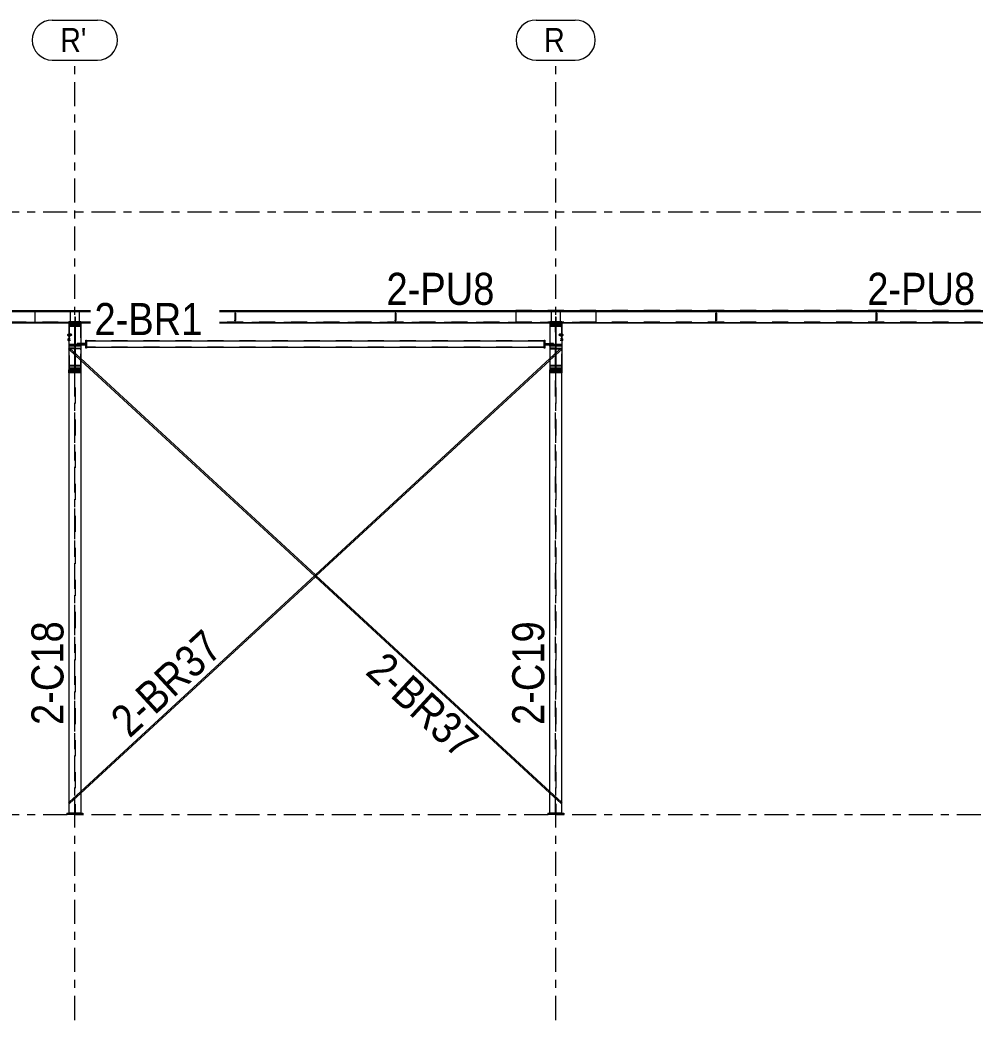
# Model space of a CAD drawing. Header units: millimetres. Extents: x -38 to 785, y -178 to 396.
# Drawn here: x 189 to 308.2, y 136.4 to 261.1 of the extents above; entities that cross this region are included whole.
import ezdxf

# ---------------------------------------------------------------- set-up
doc = ezdxf.new("R2010")
doc.units = ezdxf.units.MM
for name, pattern in [('XKITLINE00', [0]), ('XKITLINE02', [4, 2, -2]), ('XKITLINE03', [6, 3, -1, 1, -1])]:
    doc.linetypes.add(name, pattern=pattern)
for name, color, linetype, lineweight in [('Part', 2, 'Continuous', 0), ('PartMark', 7, 'Continuous', 0), ('S-grid', 1, 'Continuous', 0)]:
    doc.layers.add(name, color=color, linetype=linetype, lineweight=lineweight)
doc.styles.add('ARIAL', font='ARIAL.TTF')

# ---------------------------------------------------------------- blocks, each defined once
blk = doc.blocks.new('*A104')
at = {"layer": 'Part'}
blk.add_hatch(color=3, dxfattribs=at).paths.add_polyline_path([(215.84, 224.22), (215.88, 224.21), (215.9, 224.18), (215.89, 224.14), (215.85, 224.12), (215.82, 224.13), (215.8, 224.17), (215.81, 224.21)], flags=17)
blk = doc.blocks.new('*A105')
at = {"layer": 'Part'}
blk.add_hatch(color=3, dxfattribs=at).paths.add_polyline_path([(235.84, 224.22), (235.88, 224.21), (235.9, 224.18), (235.89, 224.14), (235.85, 224.12), (235.82, 224.13), (235.8, 224.17), (235.81, 224.21)], flags=17)
blk = doc.blocks.new('*A106')
at = {"layer": 'Part'}
blk.add_hatch(color=3, dxfattribs=at).paths.add_polyline_path([(255.88, 220.6), (255.88, 218.08), (256.58, 218.08), (256.58, 217.98), (255.12, 217.98), (255.12, 218.08), (255.82, 218.08), (255.82, 220.6)], flags=17)
blk = doc.blocks.new('*A107')
at = {"layer": 'Part'}
blk.add_hatch(color=3, dxfattribs=at).paths.add_polyline_path([(255.12, 223.44), (255.12, 223.53), (256.58, 223.53), (256.58, 223.44), (255.88, 223.44), (255.88, 220.69), (256.58, 220.69), (256.58, 220.6), (255.12, 220.6), (255.12, 220.69), (255.82, 220.69), (255.82, 223.44)], flags=17)
blk = doc.blocks.new('*A108')
at = {"layer": 'Part'}
blk.add_hatch(color=3, dxfattribs=at).paths.add_polyline_path([(275.84, 224.22), (275.88, 224.21), (275.9, 224.18), (275.89, 224.14), (275.85, 224.12), (275.82, 224.13), (275.8, 224.17), (275.81, 224.21)], flags=17)
blk = doc.blocks.new('*A109')
at = {"layer": 'Part'}
blk.add_hatch(color=3, dxfattribs=at).paths.add_polyline_path([(295.84, 224.22), (295.88, 224.21), (295.9, 224.18), (295.89, 224.14), (295.85, 224.12), (295.82, 224.13), (295.8, 224.17), (295.81, 224.21)], flags=17)
blk = doc.blocks.new('*A113')
at = {"layer": 'Part'}
blk.add_hatch(color=3, dxfattribs=at).paths.add_polyline_path([(195.37, 221.95), (195.43, 221.91), (195.45, 221.86), (195.42, 221.8), (195.34, 221.76), (195.25, 221.75), (195.16, 221.76), (195.1, 221.8), (195.08, 221.86), (195.11, 221.91), (195.19, 221.95), (195.28, 221.96)], flags=17)
blk = doc.blocks.new('*A118')
at = {"layer": 'Part'}
blk.add_hatch(color=3, dxfattribs=at).paths.add_polyline_path([(195.88, 220.6), (195.88, 218.08), (196.58, 218.08), (196.58, 217.98), (195.12, 217.98), (195.12, 218.08), (195.82, 218.08), (195.82, 220.6)], flags=17)
blk = doc.blocks.new('*A119')
at = {"layer": 'Part'}
blk.add_hatch(color=3, dxfattribs=at).paths.add_polyline_path([(195.12, 223.44), (195.12, 223.53), (196.58, 223.53), (196.58, 223.44), (195.88, 223.44), (195.88, 220.69), (196.58, 220.69), (196.58, 220.6), (195.12, 220.6), (195.12, 220.69), (195.82, 220.69), (195.82, 223.44)], flags=17)
blk = doc.blocks.new('*A120')
at = {"layer": 'Part'}
blk.add_hatch(color=3, dxfattribs=at).paths.add_polyline_path([(256.51, 221.95), (256.59, 221.91), (256.62, 221.86), (256.6, 221.8), (256.54, 221.76), (256.45, 221.75), (256.36, 221.76), (256.28, 221.8), (256.25, 221.86), (256.27, 221.91), (256.33, 221.95), (256.42, 221.96)], flags=17)
blk = doc.blocks.new('*A581')
at = {"layer": 'S-grid', "color": 1, "linetype": 'XKITLINE03', "lineweight": 0}
blk.add_line((119.9, 237.22), (588.2, 237.22), dxfattribs=at)
blk = doc.blocks.new('*A582')
at = {"layer": 'S-grid', "color": 1, "linetype": 'XKITLINE03', "lineweight": 0}
blk.add_line((119.9, 162.01), (588.2, 162.01), dxfattribs=at)
blk = doc.blocks.new('*A626')
at = {"layer": 'S-grid', "color": 1, "linetype": 'XKITLINE03', "lineweight": 0}
blk.add_line((255.85, 136.37), (255.85, 256.14), dxfattribs=at)
at = {"layer": 'S-grid', "color": 3, "style": 'ARIAL', "width": 0.85}
blk.add_text('R', height=3, dxfattribs=at).set_placement((254.4, 257.14))
blk = doc.blocks.new('*A627')
at = {"layer": 'S-grid', "color": 1, "linetype": 'XKITLINE03', "lineweight": 0}
blk.add_line((195.85, 136.37), (195.85, 256.14), dxfattribs=at)
at = {"layer": 'S-grid', "color": 3, "style": 'ARIAL', "width": 0.85}
blk.add_text("R'", height=3, dxfattribs=at).set_placement((194.02, 257.14))
blk = doc.blocks.new('*A629')
at = {"layer": 'Part', "color": 2, "linetype": 'XKITLINE00', "lineweight": 0}
for p, q in [((195.1, 220.13), (195.06, 220.08)), ((195.1, 220.04), (195.06, 220.08)), ((225.85, 191.9), (196.6, 218.89)), ((225.73, 191.79), (196.6, 218.66)), ((255.12, 164.67), (225.85, 191.67)), ((255.12, 164.89), (225.97, 191.79)), ((256.64, 163.49), (256.58, 163.55)), ((256.64, 163.49), (256.58, 163.42))]:
    blk.add_line(p, q, dxfattribs=at)
at = {"layer": 'Part', "color": 7, "linetype": 'XKITLINE02', "lineweight": 0}
for p, q in [((195.17, 220.2), (195.1, 220.13)), ((196.6, 218.66), (195.1, 220.04)), ((196.6, 218.89), (195.17, 220.2)), ((225.85, 191.67), (225.73, 191.79)), ((225.97, 191.79), (225.85, 191.9)), ((256.58, 163.55), (255.12, 164.89)), ((256.53, 163.37), (255.12, 164.67)), ((256.58, 163.42), (256.53, 163.37))]:
    blk.add_line(p, q, dxfattribs=at)
blk = doc.blocks.new('*A630')
at = {"layer": 'Part', "color": 7, "linetype": 'XKITLINE02', "lineweight": 0}
for p, q in [((256.53, 220.2), (255.1, 218.89)), ((256.6, 220.04), (255.1, 218.66)), ((256.6, 220.13), (256.53, 220.2)), ((225.85, 191.9), (225.73, 191.79)), ((225.97, 191.79), (225.85, 191.67)), ((196.58, 164.89), (195.12, 163.55)), ((196.58, 164.67), (195.17, 163.37)), ((195.17, 163.37), (195.12, 163.42))]:
    blk.add_line(p, q, dxfattribs=at)
at = {"layer": 'Part', "color": 2, "linetype": 'XKITLINE00', "lineweight": 0}
for p, q in [((256.64, 220.08), (256.6, 220.13)), ((256.64, 220.08), (256.6, 220.04)), ((255.1, 218.89), (225.85, 191.9)), ((255.1, 218.66), (225.97, 191.79)), ((225.73, 191.79), (196.58, 164.89)), ((225.85, 191.67), (196.58, 164.67)), ((195.12, 163.55), (195.06, 163.49)), ((195.12, 163.42), (195.06, 163.49))]:
    blk.add_line(p, q, dxfattribs=at)
blk = doc.blocks.new('*A631')
at = {"layer": 'Part', "color": 2, "linetype": 'XKITLINE00', "lineweight": 0}
for p, q in [((190.85, 224.9), (190.85, 223.31)), ((190.85, 224.9), (197.79, 224.9)), ((190.85, 224.78), (197.79, 224.78)), ((190.85, 224.77), (197.79, 224.77)), ((213.91, 224.9), (260.85, 224.9)), ((213.91, 224.78), (260.85, 224.78)), ((213.91, 224.77), (260.85, 224.77)), ((260.85, 224.9), (260.85, 223.31)), ((195.1, 223.35), (190.85, 223.35)), ((197.79, 223.35), (196.6, 223.35)), ((255.1, 223.35), (213.91, 223.35)), ((260.85, 223.35), (256.6, 223.35)), ((195.1, 223.31), (190.85, 223.31)), ((197.79, 223.31), (196.6, 223.31)), ((255.1, 223.31), (213.91, 223.31)), ((260.85, 223.31), (256.6, 223.31))]:
    blk.add_line(p, q, dxfattribs=at)
at = {"layer": 'Part', "color": 7, "linetype": 'XKITLINE02', "lineweight": 0}
for p, q in [((190.85, 224.88), (197.79, 224.88)), ((190.85, 224.86), (197.79, 224.86)), ((190.85, 224.84), (197.79, 224.84)), ((213.91, 224.88), (260.85, 224.88)), ((213.91, 224.86), (260.85, 224.86)), ((213.91, 224.84), (260.85, 224.84)), ((190.85, 223.43), (197.79, 223.43)), ((197.79, 223.43), (190.85, 223.43)), ((190.85, 223.36), (197.79, 223.36)), ((196.6, 223.35), (195.1, 223.35)), ((213.91, 223.43), (260.85, 223.43)), ((260.85, 223.43), (213.91, 223.43)), ((213.91, 223.36), (260.85, 223.36)), ((256.6, 223.35), (255.1, 223.35)), ((197.79, 223.32), (190.85, 223.32)), ((196.6, 223.31), (195.1, 223.31)), ((260.85, 223.32), (213.91, 223.32)), ((256.6, 223.31), (255.1, 223.31))]:
    blk.add_line(p, q, dxfattribs=at)
blk = doc.blocks.new('*A632')
at = {"layer": 'Part', "color": 2, "linetype": 'XKITLINE00', "lineweight": 0}
for p, q in [((215.84, 224.6), (215.81, 224.58)), ((215.88, 224.59), (215.84, 224.6)), ((215.9, 224.56), (215.88, 224.59)), ((215.81, 224.58), (215.8, 224.54)), ((215.8, 224.54), (215.8, 224.47)), ((215.8, 224.54), (215.82, 224.51)), ((215.82, 224.51), (215.85, 224.5)), ((215.85, 224.5), (215.89, 224.52)), ((215.89, 224.52), (215.9, 224.56)), ((215.9, 224.56), (215.9, 224.48))]:
    blk.add_line(p, q, dxfattribs=at)
at = {"layer": 'Part', "color": 7, "linetype": 'XKITLINE02', "lineweight": 0}
for p, q in [((215.8, 224.47), (215.8, 223.9)), ((215.9, 224.48), (215.9, 223.91))]:
    blk.add_line(p, q, dxfattribs=at)
blk = doc.blocks.new('*A633')
at = {"layer": 'Part', "color": 2, "linetype": 'XKITLINE00', "lineweight": 0}
for p, q in [((215.81, 224.21), (215.8, 224.17)), ((215.8, 224.17), (215.8, 223.73)), ((215.8, 224.17), (215.82, 224.13)), ((215.84, 224.22), (215.81, 224.21)), ((215.82, 224.13), (215.85, 224.12)), ((215.88, 224.21), (215.84, 224.22)), ((215.85, 224.12), (215.89, 224.14)), ((215.9, 224.18), (215.88, 224.21)), ((215.89, 224.14), (215.9, 224.18)), ((215.9, 224.18), (215.9, 223.74))]:
    blk.add_line(p, q, dxfattribs=at)
at = {"layer": 'Part', "color": 7, "linetype": 'XKITLINE02', "lineweight": 0}
for p, q in [((215.8, 223.73), (215.8, 223.65)), ((215.8, 223.65), (215.81, 223.69)), ((215.82, 223.62), (215.8, 223.65)), ((215.81, 223.69), (215.84, 223.71)), ((215.85, 223.61), (215.82, 223.62)), ((215.84, 223.71), (215.88, 223.7)), ((215.89, 223.63), (215.85, 223.61)), ((215.88, 223.7), (215.9, 223.66)), ((215.9, 223.66), (215.89, 223.63)), ((215.9, 223.74), (215.9, 223.66))]:
    blk.add_line(p, q, dxfattribs=at)
blk = doc.blocks.new('*A634')
at = {"layer": 'Part', "color": 7, "linetype": 'XKITLINE02', "lineweight": 0}
for p, q in [((195.82, 217.38), (195.82, 220.11)), ((195.82, 220.11), (195.88, 220.11)), ((195.82, 220), (195.88, 220)), ((195.88, 220.11), (195.88, 217.38)), ((195.12, 217.45), (195.12, 217.28)), ((195.12, 217.38), (195.82, 217.38)), ((195.12, 217.28), (196.58, 217.28)), ((195.88, 217.38), (196.58, 217.38)), ((196.58, 217.45), (196.58, 217.28))]:
    blk.add_line(p, q, dxfattribs=at)
blk = doc.blocks.new('*A635')
at = {"layer": 'Part', "color": 2, "linetype": 'XKITLINE00', "lineweight": 0}
for p, q in [((197.29, 221.13), (254.4, 221.13)), ((254.4, 220.3), (197.29, 220.3))]:
    blk.add_line(p, q, dxfattribs=at)
at = {"layer": 'Part', "color": 7, "linetype": 'XKITLINE02', "lineweight": 0}
for p, q in [((197.29, 220.3), (197.29, 221.13)), ((254.4, 221.1), (197.29, 221.1)), ((254.4, 221.13), (254.4, 220.3)), ((254.4, 220.33), (197.29, 220.33))]:
    blk.add_line(p, q, dxfattribs=at)
blk = doc.blocks.new('*A636')
at = {"layer": 'Part', "color": 7, "linetype": 'XKITLINE02', "lineweight": 0}
for p, q in [((255.12, 223.29), (255.12, 217.48)), ((256.58, 223.29), (255.12, 223.29)), ((255.82, 223.28), (255.12, 223.28)), ((255.12, 223), (255.82, 223)), ((255.12, 222.99), (256.58, 222.99)), ((255.82, 162.18), (255.82, 223.28)), ((255.88, 223.28), (255.88, 162.18)), ((255.88, 223.28), (256.58, 223.28)), ((255.88, 223), (256.58, 223)), ((256.58, 223.29), (256.58, 217.48)), ((256.58, 162.18), (255.12, 162.18))]:
    blk.add_line(p, q, dxfattribs=at)
at = {"layer": 'Part', "color": 2, "linetype": 'XKITLINE00', "lineweight": 0}
for p, q in [((255.12, 162.18), (255.12, 217.48)), ((256.58, 217.48), (256.58, 162.18))]:
    blk.add_line(p, q, dxfattribs=at)
blk = doc.blocks.new('*A637')
at = {"layer": 'Part', "color": 2, "linetype": 'XKITLINE00', "lineweight": 0}
for p, q in [((254.85, 162.18), (256.85, 162.18)), ((254.85, 162.18), (254.85, 162.01)), ((256.85, 162.01), (254.85, 162.01)), ((256.85, 162.18), (256.85, 162.01))]:
    blk.add_line(p, q, dxfattribs=at)
blk = doc.blocks.new('*A638')
at = {"layer": 'Part', "color": 2, "linetype": 'XKITLINE00', "lineweight": 0}
for p, q in [((235.81, 224.21), (235.8, 224.17)), ((235.8, 224.17), (235.8, 223.73)), ((235.8, 224.17), (235.82, 224.13)), ((235.84, 224.22), (235.81, 224.21)), ((235.82, 224.13), (235.85, 224.12)), ((235.88, 224.21), (235.84, 224.22)), ((235.85, 224.12), (235.89, 224.14)), ((235.9, 224.18), (235.88, 224.21)), ((235.89, 224.14), (235.9, 224.18)), ((235.9, 224.18), (235.9, 223.74))]:
    blk.add_line(p, q, dxfattribs=at)
at = {"layer": 'Part', "color": 7, "linetype": 'XKITLINE02', "lineweight": 0}
for p, q in [((235.8, 223.73), (235.8, 223.65)), ((235.8, 223.65), (235.81, 223.69)), ((235.82, 223.62), (235.8, 223.65)), ((235.81, 223.69), (235.84, 223.71)), ((235.85, 223.61), (235.82, 223.62)), ((235.84, 223.71), (235.88, 223.7)), ((235.89, 223.63), (235.85, 223.61)), ((235.88, 223.7), (235.9, 223.66)), ((235.9, 223.66), (235.89, 223.63)), ((235.9, 223.74), (235.9, 223.66))]:
    blk.add_line(p, q, dxfattribs=at)
blk = doc.blocks.new('*A639')
at = {"layer": 'Part', "color": 2, "linetype": 'XKITLINE00', "lineweight": 0}
for p, q in [((235.84, 224.6), (235.81, 224.58)), ((235.88, 224.59), (235.84, 224.6)), ((235.9, 224.56), (235.88, 224.59)), ((235.81, 224.58), (235.8, 224.54)), ((235.8, 224.54), (235.8, 224.47)), ((235.8, 224.54), (235.82, 224.51)), ((235.82, 224.51), (235.85, 224.5)), ((235.85, 224.5), (235.89, 224.52)), ((235.89, 224.52), (235.9, 224.56)), ((235.9, 224.56), (235.9, 224.48))]:
    blk.add_line(p, q, dxfattribs=at)
at = {"layer": 'Part', "color": 7, "linetype": 'XKITLINE02', "lineweight": 0}
for p, q in [((235.8, 224.47), (235.8, 223.9)), ((235.9, 224.48), (235.9, 223.91))]:
    blk.add_line(p, q, dxfattribs=at)
blk = doc.blocks.new('*A640')
at = {"layer": 'Part', "color": 2, "linetype": 'XKITLINE00', "lineweight": 0}
for p, q in [((255.82, 220.6), (255.82, 218.08)), ((255.82, 220.6), (255.88, 220.6)), ((255.88, 220.6), (255.88, 218.08)), ((255.12, 218.08), (255.82, 218.08)), ((255.12, 218.08), (255.12, 217.63)), ((255.12, 217.98), (256.58, 217.98)), ((255.12, 217.63), (256.58, 217.63)), ((255.88, 218.08), (256.58, 218.08)), ((256.58, 217.98), (256.58, 218.08)), ((256.58, 217.98), (256.58, 217.63))]:
    blk.add_line(p, q, dxfattribs=at)
at = {"layer": 'Part', "color": 7, "linetype": 'XKITLINE02', "lineweight": 0}
for p, q in [((255.82, 220.48), (255.88, 220.48)), ((255.82, 220.34), (255.88, 220.34)), ((255.12, 217.73), (255.82, 217.73)), ((255.82, 217.73), (255.82, 218.08)), ((255.88, 218.08), (255.88, 217.73)), ((255.88, 217.73), (256.58, 217.73))]:
    blk.add_line(p, q, dxfattribs=at)
blk = doc.blocks.new('*A641')
at = {"layer": 'Part', "color": 2, "linetype": 'XKITLINE00', "lineweight": 0}
for p, q in [((255.12, 223.3), (255.12, 223.53)), ((255.12, 223.53), (256.58, 223.53)), ((255.12, 223.44), (255.82, 223.44)), ((255.82, 223.44), (255.82, 220.69)), ((255.88, 223.44), (255.88, 220.69)), ((255.88, 223.44), (256.58, 223.44)), ((256.58, 223.53), (256.58, 223.44)), ((256.58, 223.44), (256.58, 223.3)), ((255.12, 223.3), (255.82, 223.3)), ((255.88, 223.3), (256.58, 223.3)), ((255.12, 220.46), (255.12, 220.69)), ((255.12, 220.69), (255.82, 220.69)), ((256.58, 220.6), (255.12, 220.6)), ((255.82, 220.46), (255.12, 220.46)), ((255.88, 220.69), (256.58, 220.69)), ((256.58, 220.46), (255.88, 220.46)), ((256.58, 220.69), (256.58, 220.6)), ((256.58, 220.6), (256.58, 220.46))]:
    blk.add_line(p, q, dxfattribs=at)
at = {"layer": 'Part', "color": 7, "linetype": 'XKITLINE02', "lineweight": 0}
for p, q in [((255.12, 223.4), (256.58, 223.4)), ((255.12, 220.56), (255.82, 220.56)), ((255.82, 220.69), (255.82, 220.56)), ((255.88, 220.46), (255.82, 220.46)), ((255.88, 220.56), (255.88, 220.69)), ((256.58, 220.56), (255.88, 220.56))]:
    blk.add_line(p, q, dxfattribs=at)
blk = doc.blocks.new('*A642')
at = {"layer": 'Part', "color": 2, "linetype": 'XKITLINE00', "lineweight": 0}
for p, q in [((255.31, 223.53), (255.31, 224.76)), ((255.31, 224.76), (256.39, 224.76)), ((256.39, 224.76), (256.39, 223.53))]:
    blk.add_line(p, q, dxfattribs=at)
at = {"layer": 'Part', "color": 7, "linetype": 'XKITLINE02', "lineweight": 0}
for p, q in [((255.31, 224.76), (256.39, 224.76)), ((255.31, 223.53), (255.31, 223.27)), ((256.39, 223.53), (256.39, 223.27)), ((255.31, 223.27), (256.39, 223.27)), ((256.39, 223.27), (255.31, 223.27)), ((255.31, 223.27), (255.31, 223.27)), ((256.39, 223.27), (256.39, 223.27))]:
    blk.add_line(p, q, dxfattribs=at)
blk = doc.blocks.new('*A643')
at = {"layer": 'Part', "color": 2, "linetype": 'XKITLINE00', "lineweight": 0}
for p, q in [((255.83, 224.1), (255.83, 223.53)), ((255.83, 224.1), (255.87, 224.1)), ((255.87, 224.1), (255.87, 223.53))]:
    blk.add_line(p, q, dxfattribs=at)
at = {"layer": 'Part', "color": 7, "linetype": 'XKITLINE02', "lineweight": 0}
for p, q in [((255.83, 223.53), (255.83, 223.27)), ((255.83, 223.36), (255.87, 223.36)), ((255.87, 223.53), (255.87, 223.27)), ((255.83, 223.27), (255.87, 223.27))]:
    blk.add_line(p, q, dxfattribs=at)
blk = doc.blocks.new('*A644')
at = {"layer": 'Part', "color": 7, "linetype": 'XKITLINE02', "lineweight": 0}
for p, q in [((255.12, 223.38), (255.12, 222.99)), ((256.58, 223.38), (255.12, 223.38)), ((256.58, 222.99), (256.58, 223.38)), ((256.58, 223.29), (255.12, 223.29)), ((255.12, 223.07), (256.58, 223.07)), ((255.12, 222.99), (256.58, 222.99))]:
    blk.add_line(p, q, dxfattribs=at)
blk = doc.blocks.new('*A645')
at = {"layer": 'Part', "color": 7, "linetype": 'XKITLINE02', "lineweight": 0}
for p, q in [((255.1, 223.13), (255.1, 217.48)), ((256.6, 223.13), (255.1, 223.13)), ((256.6, 217.48), (256.6, 223.13)), ((256.58, 217.13), (255.12, 217.13))]:
    blk.add_line(p, q, dxfattribs=at)
at = {"layer": 'Part', "color": 2, "linetype": 'XKITLINE00', "lineweight": 0}
for p, q in [((255.1, 217.13), (255.1, 217.48)), ((255.12, 217.13), (255.1, 217.13)), ((256.6, 217.13), (256.58, 217.13)), ((256.6, 217.48), (256.6, 217.13))]:
    blk.add_line(p, q, dxfattribs=at)
blk = doc.blocks.new('*A646')
at = {"layer": 'Part', "color": 7, "linetype": 'XKITLINE02', "lineweight": 0}
for p, q in [((255.15, 217.27), (255.15, 217.36)), ((255.15, 217.36), (255.82, 217.36)), ((255.82, 217.27), (255.15, 217.27)), ((255.69, 217.36), (255.69, 217.27)), ((255.82, 217.36), (255.82, 217.27))]:
    blk.add_line(p, q, dxfattribs=at)
blk = doc.blocks.new('*A647')
at = {"layer": 'Part', "color": 7, "linetype": 'XKITLINE02', "lineweight": 0}
for p, q in [((255.88, 217.36), (256.54, 217.36)), ((255.88, 217.27), (255.88, 217.36)), ((256.54, 217.27), (255.88, 217.27)), ((256, 217.36), (256, 217.27)), ((256.54, 217.36), (256.54, 217.27))]:
    blk.add_line(p, q, dxfattribs=at)
blk = doc.blocks.new('*A648')
at = {"layer": 'Part', "color": 2, "linetype": 'XKITLINE00', "lineweight": 0}
for p, q in [((254.4, 220.21), (254.4, 221.21)), ((254.4, 221.21), (254.49, 221.21)), ((254.49, 221.21), (254.49, 220.21)), ((254.49, 220.21), (254.4, 220.21))]:
    blk.add_line(p, q, dxfattribs=at)
blk = doc.blocks.new('*A649')
at = {"layer": 'Part', "color": 2, "linetype": 'XKITLINE00', "lineweight": 0}
for p, q in [((254.49, 220.67), (254.49, 220.76)), ((254.49, 220.76), (255.1, 220.76)), ((254.57, 220.67), (254.49, 220.67))]:
    blk.add_line(p, q, dxfattribs=at)
at = {"layer": 'Part', "color": 7, "linetype": 'XKITLINE02', "lineweight": 0}
for p, q in [((255.57, 220.67), (254.57, 220.67)), ((255.57, 220.76), (255.1, 220.76)), ((255.57, 220.67), (255.57, 220.76))]:
    blk.add_line(p, q, dxfattribs=at)
blk = doc.blocks.new('*A650')
at = {"layer": 'Part', "color": 2, "linetype": 'XKITLINE00', "lineweight": 0}
for p, q in [((255.1, 220.67), (254.57, 220.67)), ((254.57, 220.59), (254.57, 220.67)), ((255.1, 220.59), (254.57, 220.59))]:
    blk.add_line(p, q, dxfattribs=at)
at = {"layer": 'Part', "color": 7, "linetype": 'XKITLINE02', "lineweight": 0}
for p, q in [((255.82, 220.67), (255.1, 220.67)), ((255.82, 220.59), (255.1, 220.59)), ((255.69, 220.67), (255.69, 220.59)), ((255.82, 220.67), (255.82, 220.59))]:
    blk.add_line(p, q, dxfattribs=at)
blk = doc.blocks.new('*A651')
at = {"layer": 'Part', "color": 2, "linetype": 'XKITLINE00', "lineweight": 0}
for p, q in [((255.1, 223.48), (255.1, 217.48)), ((255.12, 223.48), (255.1, 223.48)), ((256.6, 223.48), (256.58, 223.48)), ((256.6, 223.48), (256.6, 221.95)), ((256.6, 221.74), (256.6, 217.48)), ((256.6, 217.48), (255.1, 217.48))]:
    blk.add_line(p, q, dxfattribs=at)
at = {"layer": 'Part', "color": 7, "linetype": 'XKITLINE02', "lineweight": 0}
for p, q in [((256.58, 223.48), (255.12, 223.48)), ((256.6, 221.95), (256.6, 221.74))]:
    blk.add_line(p, q, dxfattribs=at)
blk = doc.blocks.new('*A652')
at = {"layer": 'Part', "color": 2, "linetype": 'XKITLINE00', "lineweight": 0}
for p, q in [((275.84, 224.6), (275.81, 224.58)), ((275.88, 224.59), (275.84, 224.6)), ((275.9, 224.56), (275.88, 224.59)), ((275.81, 224.58), (275.8, 224.54)), ((275.8, 224.54), (275.8, 224.47)), ((275.8, 224.54), (275.82, 224.51)), ((275.82, 224.51), (275.85, 224.5)), ((275.85, 224.5), (275.89, 224.52)), ((275.89, 224.52), (275.9, 224.56)), ((275.9, 224.56), (275.9, 224.48))]:
    blk.add_line(p, q, dxfattribs=at)
at = {"layer": 'Part', "color": 7, "linetype": 'XKITLINE02', "lineweight": 0}
for p, q in [((275.8, 224.47), (275.8, 223.9)), ((275.9, 224.48), (275.9, 223.91))]:
    blk.add_line(p, q, dxfattribs=at)
blk = doc.blocks.new('*A653')
at = {"layer": 'Part', "color": 2, "linetype": 'XKITLINE00', "lineweight": 0}
for p, q in [((275.81, 224.21), (275.8, 224.17)), ((275.8, 224.17), (275.8, 223.73)), ((275.8, 224.17), (275.82, 224.13)), ((275.84, 224.22), (275.81, 224.21)), ((275.82, 224.13), (275.85, 224.12)), ((275.88, 224.21), (275.84, 224.22)), ((275.85, 224.12), (275.89, 224.14)), ((275.9, 224.18), (275.88, 224.21)), ((275.89, 224.14), (275.9, 224.18)), ((275.9, 224.18), (275.9, 223.74))]:
    blk.add_line(p, q, dxfattribs=at)
at = {"layer": 'Part', "color": 7, "linetype": 'XKITLINE02', "lineweight": 0}
for p, q in [((275.8, 223.73), (275.8, 223.65)), ((275.8, 223.65), (275.81, 223.69)), ((275.82, 223.62), (275.8, 223.65)), ((275.81, 223.69), (275.84, 223.71)), ((275.85, 223.61), (275.82, 223.62)), ((275.84, 223.71), (275.88, 223.7)), ((275.89, 223.63), (275.85, 223.61)), ((275.88, 223.7), (275.9, 223.66)), ((275.9, 223.66), (275.89, 223.63)), ((275.9, 223.74), (275.9, 223.66))]:
    blk.add_line(p, q, dxfattribs=at)
blk = doc.blocks.new('*A654')
at = {"layer": 'Part', "color": 7, "linetype": 'XKITLINE02', "lineweight": 0}
for p, q in [((255.82, 217.38), (255.82, 220.11)), ((255.82, 220.11), (255.88, 220.11)), ((255.82, 220), (255.88, 220)), ((255.88, 220.11), (255.88, 217.38)), ((255.12, 217.45), (255.12, 217.28)), ((255.12, 217.38), (255.82, 217.38)), ((255.12, 217.28), (256.58, 217.28)), ((255.88, 217.38), (256.58, 217.38)), ((256.58, 217.45), (256.58, 217.28))]:
    blk.add_line(p, q, dxfattribs=at)
blk = doc.blocks.new('*A656')
at = {"layer": 'Part', "color": 2, "linetype": 'XKITLINE00', "lineweight": 0}
for p, q in [((250.85, 224.9), (250.85, 223.31)), ((250.85, 224.9), (320.85, 224.9)), ((250.85, 224.78), (320.85, 224.78)), ((250.85, 224.77), (320.85, 224.77)), ((320.85, 224.9), (320.85, 223.31)), ((255.1, 223.35), (250.85, 223.35)), ((315.02, 223.35), (256.6, 223.35)), ((320.85, 223.35), (316.68, 223.35)), ((255.1, 223.31), (250.85, 223.31)), ((315.02, 223.31), (256.6, 223.31)), ((320.85, 223.31), (316.68, 223.31))]:
    blk.add_line(p, q, dxfattribs=at)
at = {"layer": 'Part', "color": 7, "linetype": 'XKITLINE02', "lineweight": 0}
for p, q in [((320.85, 224.88), (250.85, 224.88)), ((250.85, 224.86), (320.85, 224.86)), ((320.85, 224.84), (250.85, 224.84)), ((250.85, 223.43), (320.85, 223.43)), ((320.85, 223.43), (250.85, 223.43)), ((250.85, 223.36), (320.85, 223.36)), ((256.6, 223.35), (255.1, 223.35)), ((316.68, 223.35), (315.02, 223.35)), ((320.85, 223.32), (250.85, 223.32)), ((256.6, 223.31), (255.1, 223.31)), ((316.68, 223.31), (315.02, 223.31))]:
    blk.add_line(p, q, dxfattribs=at)
blk = doc.blocks.new('*A659')
at = {"layer": 'Part', "color": 2, "linetype": 'XKITLINE00', "lineweight": 0}
for p, q in [((295.81, 224.21), (295.8, 224.17)), ((295.8, 224.17), (295.8, 223.73)), ((295.8, 224.17), (295.82, 224.13)), ((295.84, 224.22), (295.81, 224.21)), ((295.82, 224.13), (295.85, 224.12)), ((295.88, 224.21), (295.84, 224.22)), ((295.85, 224.12), (295.89, 224.14)), ((295.9, 224.18), (295.88, 224.21)), ((295.89, 224.14), (295.9, 224.18)), ((295.9, 224.18), (295.9, 223.74))]:
    blk.add_line(p, q, dxfattribs=at)
at = {"layer": 'Part', "color": 7, "linetype": 'XKITLINE02', "lineweight": 0}
for p, q in [((295.8, 223.73), (295.8, 223.65)), ((295.8, 223.65), (295.81, 223.69)), ((295.82, 223.62), (295.8, 223.65)), ((295.81, 223.69), (295.84, 223.71)), ((295.85, 223.61), (295.82, 223.62)), ((295.84, 223.71), (295.88, 223.7)), ((295.89, 223.63), (295.85, 223.61)), ((295.88, 223.7), (295.9, 223.66)), ((295.9, 223.66), (295.89, 223.63)), ((295.9, 223.74), (295.9, 223.66))]:
    blk.add_line(p, q, dxfattribs=at)
blk = doc.blocks.new('*A660')
at = {"layer": 'Part', "color": 2, "linetype": 'XKITLINE00', "lineweight": 0}
for p, q in [((295.84, 224.6), (295.81, 224.58)), ((295.88, 224.59), (295.84, 224.6)), ((295.9, 224.56), (295.88, 224.59)), ((295.81, 224.58), (295.8, 224.54)), ((295.8, 224.54), (295.8, 224.47)), ((295.8, 224.54), (295.82, 224.51)), ((295.82, 224.51), (295.85, 224.5)), ((295.85, 224.5), (295.89, 224.52)), ((295.89, 224.52), (295.9, 224.56)), ((295.9, 224.56), (295.9, 224.48))]:
    blk.add_line(p, q, dxfattribs=at)
at = {"layer": 'Part', "color": 7, "linetype": 'XKITLINE02', "lineweight": 0}
for p, q in [((295.8, 224.47), (295.8, 223.9)), ((295.9, 224.48), (295.9, 223.91))]:
    blk.add_line(p, q, dxfattribs=at)
blk = doc.blocks.new('*A676')
at = {"layer": 'Part', "color": 2, "linetype": 'XKITLINE00', "lineweight": 0}
for p, q in [((194.96, 221.85), (194.97, 221.9)), ((194.97, 221.79), (194.96, 221.85)), ((194.97, 221.9), (194.99, 221.93)), ((194.99, 221.75), (194.97, 221.79)), ((194.99, 221.93), (195.02, 221.94)), ((195.02, 221.73), (194.99, 221.75)), ((195.02, 221.94), (195.28, 221.96)), ((195.02, 221.73), (195.25, 221.75)), ((195.11, 221.91), (195.08, 221.86)), ((195.08, 221.86), (195.1, 221.8)), ((195.1, 221.8), (195.16, 221.76)), ((195.19, 221.95), (195.11, 221.91)), ((195.16, 221.76), (195.25, 221.75)), ((195.28, 221.96), (195.19, 221.95)), ((195.25, 221.75), (195.34, 221.76)), ((195.37, 221.95), (195.28, 221.96)), ((195.34, 221.76), (195.42, 221.8)), ((195.43, 221.91), (195.37, 221.95)), ((195.42, 221.8), (195.45, 221.86)), ((195.45, 221.86), (195.43, 221.91))]:
    blk.add_line(p, q, dxfattribs=at)
at = {"layer": 'Part', "color": 7, "linetype": 'XKITLINE02', "lineweight": 0}
for p, q in [((195.02, 221.94), (195.05, 221.92)), ((195.05, 221.74), (195.02, 221.73)), ((195.05, 221.92), (195.07, 221.88)), ((195.07, 221.78), (195.05, 221.74)), ((195.07, 221.88), (195.08, 221.83)), ((195.08, 221.83), (195.07, 221.78))]:
    blk.add_line(p, q, dxfattribs=at)
blk = doc.blocks.new('*A690')
at = {"layer": 'Part', "color": 2, "linetype": 'XKITLINE00', "lineweight": 0}
for p, q in [((194.97, 221.3), (194.96, 221.25)), ((194.96, 221.25), (194.97, 221.2)), ((194.99, 221.34), (194.97, 221.3)), ((194.97, 221.2), (194.99, 221.16)), ((195.02, 221.36), (194.99, 221.34)), ((194.99, 221.16), (195.02, 221.15)), ((195.1, 221.36), (195.02, 221.36)), ((195.05, 221.35), (195.02, 221.36)), ((195.02, 221.15), (195.05, 221.17)), ((195.1, 221.15), (195.02, 221.15)), ((195.07, 221.32), (195.05, 221.35)), ((195.05, 221.17), (195.07, 221.21)), ((195.08, 221.27), (195.07, 221.32)), ((195.07, 221.21), (195.08, 221.27))]:
    blk.add_line(p, q, dxfattribs=at)
at = {"layer": 'Part', "color": 7, "linetype": 'XKITLINE02', "lineweight": 0}
for p, q in [((195.24, 221.34), (195.1, 221.36)), ((195.28, 221.14), (195.1, 221.15))]:
    blk.add_line(p, q, dxfattribs=at)
blk = doc.blocks.new('*A691')
at = {"layer": 'Part', "color": 7, "linetype": 'XKITLINE02', "lineweight": 0}
for p, q in [((196.58, 223.05), (195.12, 223.05)), ((195.12, 223.05), (195.12, 222.82)), ((195.12, 222.96), (195.82, 222.96)), ((195.82, 222.96), (195.82, 220.08)), ((195.88, 220.08), (195.88, 222.96)), ((195.88, 222.96), (196.58, 222.96)), ((196.58, 222.82), (196.58, 223.05)), ((195.82, 220.21), (195.12, 220.21)), ((195.12, 220.21), (195.12, 219.98)), ((196.58, 220.12), (195.12, 220.12)), ((195.88, 220.21), (196.58, 220.21)), ((196.58, 219.98), (196.58, 220.21))]:
    blk.add_line(p, q, dxfattribs=at)
blk = doc.blocks.new('*A692')
at = {"layer": 'Part', "color": 2, "linetype": 'XKITLINE00', "lineweight": 0}
for p, q in [((129.9, 224.9), (197.79, 224.9)), ((129.9, 224.78), (197.79, 224.78)), ((129.9, 224.77), (197.79, 224.77)), ((134.47, 223.35), (129.9, 223.35)), ((195.1, 223.35), (135.97, 223.35)), ((197.79, 223.35), (196.6, 223.35)), ((134.47, 223.31), (129.9, 223.31)), ((195.1, 223.31), (135.97, 223.31)), ((197.79, 223.31), (196.6, 223.31))]:
    blk.add_line(p, q, dxfattribs=at)
at = {"layer": 'Part', "color": 7, "linetype": 'XKITLINE02', "lineweight": 0}
for p, q in [((129.9, 224.88), (197.79, 224.88)), ((129.9, 224.86), (197.79, 224.86)), ((129.9, 224.84), (197.79, 224.84)), ((129.9, 223.43), (197.79, 223.43)), ((197.79, 223.43), (129.9, 223.43)), ((129.9, 223.36), (197.79, 223.36)), ((135.97, 223.35), (134.47, 223.35)), ((196.6, 223.35), (195.1, 223.35)), ((197.79, 223.32), (129.9, 223.32)), ((135.97, 223.31), (134.47, 223.31)), ((196.6, 223.31), (195.1, 223.31))]:
    blk.add_line(p, q, dxfattribs=at)
blk = doc.blocks.new('*A693')
at = {"layer": 'Part', "color": 7, "linetype": 'XKITLINE02', "lineweight": 0}
for p, q in [((195.12, 223.29), (195.12, 217.48)), ((196.58, 223.29), (195.12, 223.29)), ((195.82, 223.28), (195.12, 223.28)), ((195.12, 223), (195.82, 223)), ((195.12, 222.99), (196.58, 222.99)), ((195.82, 162.18), (195.82, 223.28)), ((195.88, 223.28), (195.88, 162.18)), ((195.88, 223.28), (196.58, 223.28)), ((195.88, 223), (196.58, 223)), ((196.58, 223.29), (196.58, 217.48)), ((196.58, 162.18), (195.12, 162.18))]:
    blk.add_line(p, q, dxfattribs=at)
at = {"layer": 'Part', "color": 2, "linetype": 'XKITLINE00', "lineweight": 0}
for p, q in [((195.12, 162.18), (195.12, 217.48)), ((196.58, 217.48), (196.58, 162.18))]:
    blk.add_line(p, q, dxfattribs=at)
blk = doc.blocks.new('*A694')
at = {"layer": 'Part', "color": 2, "linetype": 'XKITLINE00', "lineweight": 0}
for p, q in [((194.85, 162.18), (196.85, 162.18)), ((194.85, 162.18), (194.85, 162.01)), ((196.85, 162.01), (194.85, 162.01)), ((196.85, 162.18), (196.85, 162.01))]:
    blk.add_line(p, q, dxfattribs=at)
blk = doc.blocks.new('*A699')
at = {"layer": 'Part', "color": 2, "linetype": 'XKITLINE00', "lineweight": 0}
for p, q in [((195.82, 220.6), (195.82, 218.08)), ((195.82, 220.6), (195.88, 220.6)), ((195.88, 220.6), (195.88, 218.08)), ((195.12, 218.08), (195.82, 218.08)), ((195.12, 218.08), (195.12, 217.63)), ((195.12, 217.98), (196.58, 217.98)), ((195.12, 217.63), (196.58, 217.63)), ((195.88, 218.08), (196.58, 218.08)), ((196.58, 217.98), (196.58, 218.08)), ((196.58, 217.98), (196.58, 217.63))]:
    blk.add_line(p, q, dxfattribs=at)
at = {"layer": 'Part', "color": 7, "linetype": 'XKITLINE02', "lineweight": 0}
for p, q in [((195.82, 220.48), (195.88, 220.48)), ((195.82, 220.34), (195.88, 220.34)), ((195.12, 217.73), (195.82, 217.73)), ((195.82, 217.73), (195.82, 218.08)), ((195.88, 218.08), (195.88, 217.73)), ((195.88, 217.73), (196.58, 217.73))]:
    blk.add_line(p, q, dxfattribs=at)
blk = doc.blocks.new('*A700')
at = {"layer": 'Part', "color": 2, "linetype": 'XKITLINE00', "lineweight": 0}
for p, q in [((195.12, 223.3), (195.12, 223.53)), ((195.12, 223.53), (196.58, 223.53)), ((195.12, 223.44), (195.82, 223.44)), ((195.82, 223.44), (195.82, 220.69)), ((195.88, 223.44), (195.88, 220.69)), ((195.88, 223.44), (196.58, 223.44)), ((196.58, 223.44), (196.58, 223.53)), ((196.58, 223.3), (196.58, 223.44)), ((195.12, 223.3), (195.82, 223.3)), ((195.88, 223.3), (196.58, 223.3)), ((195.12, 220.46), (195.12, 220.69)), ((195.12, 220.69), (195.82, 220.69)), ((196.58, 220.6), (195.12, 220.6)), ((195.82, 220.46), (195.12, 220.46)), ((195.88, 220.69), (196.58, 220.69)), ((196.58, 220.46), (195.88, 220.46)), ((196.58, 220.69), (196.58, 220.6)), ((196.58, 220.6), (196.58, 220.46))]:
    blk.add_line(p, q, dxfattribs=at)
at = {"layer": 'Part', "color": 7, "linetype": 'XKITLINE02', "lineweight": 0}
for p, q in [((195.12, 223.4), (196.58, 223.4)), ((195.12, 220.56), (195.82, 220.56)), ((195.82, 220.69), (195.82, 220.56)), ((195.88, 220.46), (195.82, 220.46)), ((195.88, 220.56), (195.88, 220.69)), ((196.58, 220.56), (195.88, 220.56))]:
    blk.add_line(p, q, dxfattribs=at)
blk = doc.blocks.new('*A701')
at = {"layer": 'Part', "color": 2, "linetype": 'XKITLINE00', "lineweight": 0}
for p, q in [((195.31, 223.53), (195.31, 224.76)), ((195.31, 224.76), (196.39, 224.76)), ((196.39, 224.76), (196.39, 223.53))]:
    blk.add_line(p, q, dxfattribs=at)
at = {"layer": 'Part', "color": 7, "linetype": 'XKITLINE02', "lineweight": 0}
for p, q in [((195.31, 224.76), (196.39, 224.76)), ((195.31, 223.53), (195.31, 223.27)), ((196.39, 223.53), (196.39, 223.27)), ((195.31, 223.27), (196.39, 223.27)), ((196.39, 223.27), (195.31, 223.27)), ((195.31, 223.27), (195.31, 223.27)), ((196.39, 223.27), (196.39, 223.27))]:
    blk.add_line(p, q, dxfattribs=at)
blk = doc.blocks.new('*A702')
at = {"layer": 'Part', "color": 2, "linetype": 'XKITLINE00', "lineweight": 0}
for p, q in [((195.83, 224.1), (195.83, 223.53)), ((195.83, 224.1), (195.87, 224.1)), ((195.87, 224.1), (195.87, 223.53))]:
    blk.add_line(p, q, dxfattribs=at)
at = {"layer": 'Part', "color": 7, "linetype": 'XKITLINE02', "lineweight": 0}
for p, q in [((195.83, 223.53), (195.83, 223.27)), ((195.83, 223.36), (195.87, 223.36)), ((195.87, 223.53), (195.87, 223.27)), ((195.83, 223.27), (195.87, 223.27))]:
    blk.add_line(p, q, dxfattribs=at)
blk = doc.blocks.new('*A703')
at = {"layer": 'Part', "color": 7, "linetype": 'XKITLINE02', "lineweight": 0}
for p, q in [((195.12, 223.38), (195.12, 222.99)), ((196.58, 223.38), (195.12, 223.38)), ((196.58, 222.99), (196.58, 223.38)), ((196.58, 223.29), (195.12, 223.29)), ((195.12, 223.07), (196.58, 223.07)), ((195.12, 222.99), (196.58, 222.99))]:
    blk.add_line(p, q, dxfattribs=at)
blk = doc.blocks.new('*A704')
at = {"layer": 'Part', "color": 7, "linetype": 'XKITLINE02', "lineweight": 0}
for p, q in [((195.1, 223.13), (195.1, 217.48)), ((196.6, 223.13), (195.1, 223.13)), ((196.6, 217.48), (196.6, 223.13)), ((196.58, 217.13), (195.12, 217.13))]:
    blk.add_line(p, q, dxfattribs=at)
at = {"layer": 'Part', "color": 2, "linetype": 'XKITLINE00', "lineweight": 0}
for p, q in [((195.1, 217.13), (195.1, 217.48)), ((195.12, 217.13), (195.1, 217.13)), ((196.6, 217.13), (196.58, 217.13)), ((196.6, 217.48), (196.6, 217.13))]:
    blk.add_line(p, q, dxfattribs=at)
blk = doc.blocks.new('*A705')
at = {"layer": 'Part', "color": 7, "linetype": 'XKITLINE02', "lineweight": 0}
for p, q in [((195.15, 217.27), (195.15, 217.36)), ((195.15, 217.36), (195.82, 217.36)), ((195.82, 217.27), (195.15, 217.27)), ((195.69, 217.36), (195.69, 217.27)), ((195.82, 217.36), (195.82, 217.27))]:
    blk.add_line(p, q, dxfattribs=at)
blk = doc.blocks.new('*A706')
at = {"layer": 'Part', "color": 7, "linetype": 'XKITLINE02', "lineweight": 0}
for p, q in [((195.88, 217.36), (196.54, 217.36)), ((195.88, 217.27), (195.88, 217.36)), ((196.54, 217.27), (195.88, 217.27)), ((196, 217.36), (196, 217.27)), ((196.54, 217.36), (196.54, 217.27))]:
    blk.add_line(p, q, dxfattribs=at)
blk = doc.blocks.new('*A707')
at = {"layer": 'Part', "color": 7, "linetype": 'XKITLINE02', "lineweight": 0}
for p, q in [((195.88, 220.67), (195.88, 220.59)), ((196.6, 220.67), (195.88, 220.67)), ((196.6, 220.59), (195.88, 220.59)), ((196, 220.67), (196, 220.59))]:
    blk.add_line(p, q, dxfattribs=at)
at = {"layer": 'Part', "color": 2, "linetype": 'XKITLINE00', "lineweight": 0}
for p, q in [((197.13, 220.67), (196.6, 220.67)), ((197.13, 220.59), (196.6, 220.59)), ((197.13, 220.67), (197.13, 220.59))]:
    blk.add_line(p, q, dxfattribs=at)
blk = doc.blocks.new('*A708')
at = {"layer": 'Part', "color": 7, "linetype": 'XKITLINE02', "lineweight": 0}
for p, q in [((196.13, 220.76), (196.13, 220.67)), ((196.6, 220.76), (196.13, 220.76)), ((197.13, 220.67), (196.13, 220.67))]:
    blk.add_line(p, q, dxfattribs=at)
at = {"layer": 'Part', "color": 2, "linetype": 'XKITLINE00', "lineweight": 0}
for p, q in [((197.21, 220.76), (196.6, 220.76)), ((197.21, 220.67), (197.13, 220.67)), ((197.21, 220.76), (197.21, 220.67))]:
    blk.add_line(p, q, dxfattribs=at)
blk = doc.blocks.new('*A709')
at = {"layer": 'Part', "color": 2, "linetype": 'XKITLINE00', "lineweight": 0}
for p, q in [((197.21, 220.21), (197.21, 221.21)), ((197.21, 221.21), (197.29, 221.21)), ((197.29, 221.21), (197.29, 220.21)), ((197.29, 220.21), (197.21, 220.21))]:
    blk.add_line(p, q, dxfattribs=at)
blk = doc.blocks.new('*A710')
at = {"layer": 'Part', "color": 2, "linetype": 'XKITLINE00', "lineweight": 0}
for p, q in [((195.1, 223.48), (195.1, 221.95)), ((195.12, 223.48), (195.1, 223.48)), ((196.6, 223.48), (196.58, 223.48)), ((196.6, 223.48), (196.6, 217.48)), ((195.1, 221.74), (195.1, 217.48)), ((196.6, 217.48), (195.1, 217.48))]:
    blk.add_line(p, q, dxfattribs=at)
at = {"layer": 'Part', "color": 7, "linetype": 'XKITLINE02', "lineweight": 0}
for p, q in [((196.58, 223.48), (195.12, 223.48)), ((195.1, 221.95), (195.1, 221.74))]:
    blk.add_line(p, q, dxfattribs=at)
blk = doc.blocks.new('*A714')
at = {"layer": 'S-grid', "color": 1, "linetype": 'XKITLINE00', "lineweight": 0}
for p, q in [((193.02, 261.14), (198.67, 261.14)), ((193.02, 256.14), (198.67, 256.14))]:
    blk.add_line(p, q, dxfattribs=at)
for centre, start, end in [((193.02, 258.64), 90, 270), ((198.67, 258.64), 270, 90)]:
    blk.add_arc(centre, 2.5, start, end, dxfattribs=at)
blk = doc.blocks.new('*A716')
at = {"layer": 'Part', "color": 2, "linetype": 'XKITLINE00', "lineweight": 0}
for p, q in [((256.27, 221.91), (256.25, 221.86)), ((256.25, 221.86), (256.28, 221.8)), ((256.33, 221.95), (256.27, 221.91)), ((256.28, 221.8), (256.36, 221.76)), ((256.42, 221.96), (256.33, 221.95)), ((256.36, 221.76), (256.45, 221.75)), ((256.42, 221.96), (256.67, 221.94)), ((256.51, 221.95), (256.42, 221.96)), ((256.45, 221.75), (256.54, 221.76)), ((256.45, 221.75), (256.67, 221.73)), ((256.59, 221.91), (256.51, 221.95)), ((256.54, 221.76), (256.6, 221.8)), ((256.62, 221.86), (256.59, 221.91)), ((256.6, 221.8), (256.62, 221.86)), ((256.67, 221.94), (256.7, 221.93)), ((256.7, 221.75), (256.67, 221.73)), ((256.7, 221.93), (256.72, 221.9)), ((256.72, 221.79), (256.7, 221.75)), ((256.72, 221.9), (256.73, 221.85)), ((256.73, 221.85), (256.72, 221.79))]:
    blk.add_line(p, q, dxfattribs=at)
at = {"layer": 'Part', "color": 7, "linetype": 'XKITLINE02', "lineweight": 0}
for p, q in [((256.61, 221.83), (256.62, 221.88)), ((256.62, 221.78), (256.61, 221.83)), ((256.62, 221.88), (256.64, 221.92)), ((256.64, 221.74), (256.62, 221.78)), ((256.64, 221.92), (256.67, 221.94)), ((256.67, 221.73), (256.64, 221.74))]:
    blk.add_line(p, q, dxfattribs=at)
blk = doc.blocks.new('*A717')
at = {"layer": 'Part', "color": 7, "linetype": 'XKITLINE02', "lineweight": 0}
for p, q in [((256.6, 221.15), (256.42, 221.14)), ((256.6, 221.36), (256.45, 221.34))]:
    blk.add_line(p, q, dxfattribs=at)
at = {"layer": 'Part', "color": 2, "linetype": 'XKITLINE00', "lineweight": 0}
for p, q in [((256.67, 221.36), (256.6, 221.36)), ((256.67, 221.15), (256.6, 221.15)), ((256.65, 221.35), (256.62, 221.32)), ((256.62, 221.32), (256.62, 221.27)), ((256.62, 221.27), (256.62, 221.21)), ((256.62, 221.21), (256.65, 221.17)), ((256.67, 221.36), (256.65, 221.35)), ((256.65, 221.17), (256.67, 221.15)), ((256.7, 221.34), (256.67, 221.36)), ((256.67, 221.15), (256.7, 221.16)), ((256.73, 221.3), (256.7, 221.34)), ((256.7, 221.16), (256.73, 221.2)), ((256.73, 221.25), (256.73, 221.3)), ((256.73, 221.2), (256.73, 221.25))]:
    blk.add_line(p, q, dxfattribs=at)
blk = doc.blocks.new('*A718')
at = {"layer": 'Part', "color": 7, "linetype": 'XKITLINE02', "lineweight": 0}
for p, q in [((256.58, 223.05), (255.12, 223.05)), ((255.12, 223.05), (255.12, 222.82)), ((255.12, 222.96), (255.82, 222.96)), ((255.82, 222.96), (255.82, 220.08)), ((255.88, 220.08), (255.88, 222.96)), ((255.88, 222.96), (256.58, 222.96)), ((256.58, 222.82), (256.58, 223.05)), ((255.82, 220.21), (255.12, 220.21)), ((255.12, 220.21), (255.12, 219.98)), ((255.12, 220.12), (256.58, 220.12)), ((255.88, 220.21), (256.58, 220.21)), ((256.58, 219.98), (256.58, 220.21))]:
    blk.add_line(p, q, dxfattribs=at)
blk = doc.blocks.new('*A720')
at = {"layer": 'S-grid', "color": 1, "linetype": 'XKITLINE00', "lineweight": 0}
for p, q in [((253.4, 261.14), (258.29, 261.14)), ((253.4, 256.14), (258.29, 256.14))]:
    blk.add_line(p, q, dxfattribs=at)
for centre, start, end in [((253.4, 258.64), 90, 270), ((258.29, 258.64), 270, 90)]:
    blk.add_arc(centre, 2.5, start, end, dxfattribs=at)
blk = doc.blocks.new('*A949')
at = {"layer": 'PartMark', "color": 3, "style": 'ARIAL', "width": 0.85}
blk.add_text('2-BR37', height=4, rotation=42.6968, dxfattribs=at).set_placement((202.67, 171.46))
blk = doc.blocks.new('*A951')
at = {"layer": 'PartMark', "color": 3, "style": 'ARIAL', "width": 0.85}
blk.add_text('2-C18', height=4, rotation=90.0002, dxfattribs=at).set_placement((194.42, 173.18))
blk = doc.blocks.new('*A952')
at = {"layer": 'PartMark', "color": 3, "style": 'ARIAL', "width": 0.85}
blk.add_text('2-BR1', height=4, dxfattribs=at).set_placement((198.29, 221.83))
blk = doc.blocks.new('*A953')
at = {"layer": 'PartMark', "color": 3, "style": 'ARIAL', "width": 0.85}
blk.add_text('2-BR37', height=4, rotation=-42.6968, dxfattribs=at).set_placement((231.96, 179.64))
blk = doc.blocks.new('*A954')
at = {"layer": 'PartMark', "color": 3, "style": 'ARIAL', "width": 0.85}
blk.add_text('2-PU8', height=4, dxfattribs=at).set_placement((234.73, 225.6))
blk = doc.blocks.new('*A955')
at = {"layer": 'PartMark', "color": 3, "style": 'ARIAL', "width": 0.85}
blk.add_text('2-C19', height=4, rotation=90.0002, dxfattribs=at).set_placement((254.42, 173.18))
blk = doc.blocks.new('*A956')
at = {"layer": 'PartMark', "color": 3, "style": 'ARIAL', "width": 0.85}
blk.add_text('2-PU8', height=4, dxfattribs=at).set_placement((294.73, 225.6))

msp = doc.modelspace()

# ---------------------------------------------------------------- block references
at = {"lineweight": 0}
for name in ['*A714', '*A720', '*A627', '*A626', '*A581', '*A954', '*A956', '*A952', '*A692', '*A631', '*A701', '*A632', '*A639', '*A656', '*A642', '*A652', '*A660', '*A710', '*A119', '*A700', '*A703', '*A702', '*A104', '*A633', '*A105', '*A638', '*A651', '*A107', '*A641', '*A644', '*A643', '*A108', '*A653', '*A109', '*A659', '*A704', '*A693', '*A691', '*A645', '*A636', '*A718', '*A676', '*A690', '*A113', '*A709', '*A635', '*A648', '*A120', '*A716', '*A717', '*A629', '*A630', '*A118', '*A699', '*A634', '*A707', '*A708', '*A649', '*A650', '*A106', '*A640', '*A654', '*A705', '*A706', '*A646', '*A647', '*A951', '*A949', '*A955', '*A953', '*A582', '*A694', '*A637']:
    msp.add_blockref(name, (0, 0), dxfattribs=at)

doc.saveas('drawing.dxf')
